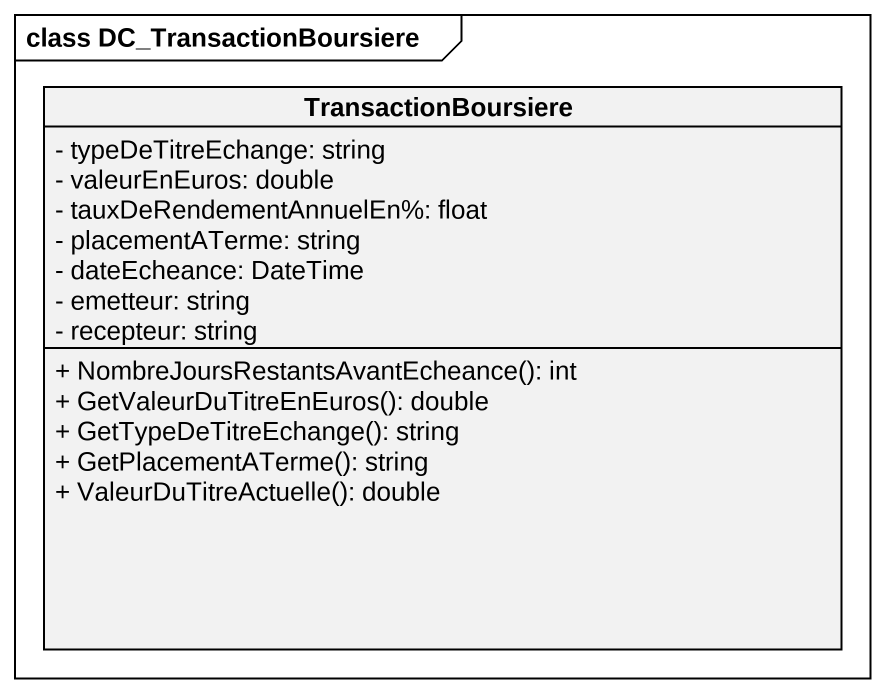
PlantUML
@startuml
mainframe class DC_TransactionBoursiere
hide circle
hide empty members
skinparam classAttributeIconSize 0
class TransactionBoursiere {
  - typeDeTitreEchange: string
  - valeurEnEuros: double
  - tauxDeRendementAnnuelEn%: float
  - placementATerme: string
  - dateEcheance: DateTime
  - emetteur: string
  - recepteur: string
  + NombreJoursRestantsAvantEcheance(): int
  + GetValeurDuTitreEnEuros(): double
  + GetTypeDeTitreEchange(): string
  + GetPlacementATerme(): string
  + ValeurDuTitreActuelle(): double
}
@enduml
